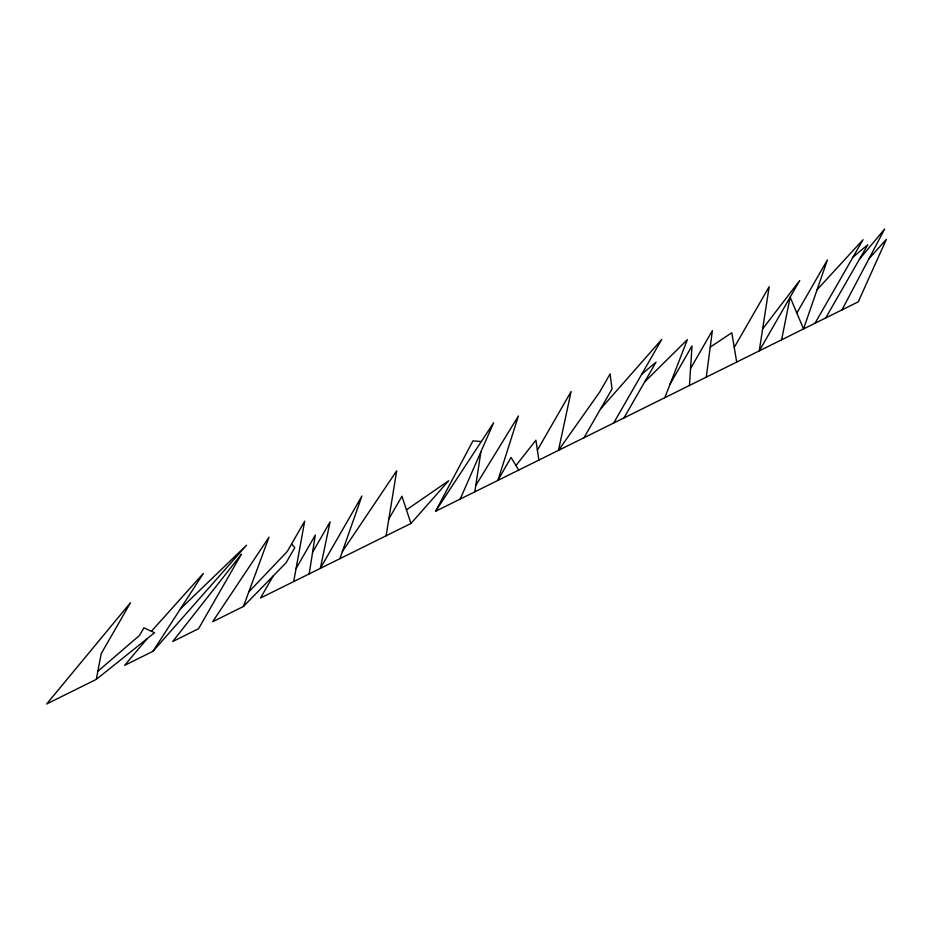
<?xml version="1.0" encoding="UTF-8"?>
<svg xmlns="http://www.w3.org/2000/svg" width="933" height="933" viewBox="0 0 933 933"><rect width="100%" height="100%" fill="white"/><g stroke="black" fill="none" stroke-linecap="round" stroke-linejoin="round"><path stroke-width="1.4" d="M689.452 385.469L692.006 345.945L670.174 383.918M706.293 377.13L712.38 330.597L690.548 368.57M474.804 491.831L480.892 451.84M293.697 581.574L304.694 521.185L287.224 551.555L248.819 591.884M309.185 573.9L315.307 535.076L296.041 568.605M386.11 535.775L396.7 470.803L342.364 551.578M96.321 679.376L101.184 653.695L130.503 602.706L46.65 703.983L96.321 679.376L154.563 632.726L143.892 627.839L139.53 635.431L97.86 671.259M781.597 339.81L790.158 297.149L803.523 328.952L827.408 259.887L796.84 313.045M339.857 558.704L361.922 496.018L320.311 568.384L330.072 521.885L312.602 552.254M243.443 606.473L269.007 537.151L212.666 621.728L243.443 606.473L286.081 562.774L294.816 547.589L291.597 543.962M664.844 397.668L687.341 339.67L644.668 381.912M460.191 499.073L493.615 422.777L435.571 511.272L858.267 301.826L886.35 239.384L868.996 258.698M841.986 309.884L884.659 229.017L859.515 259.152M435.571 511.272L472.973 440.854L481.276 441.589M273.171 576.011L260.517 598.018L410.952 523.471L448.645 480.775L406.45 509.861M388.839 519.028L401.936 496.251L410.952 523.471M537.385 450.149L571.113 391.487L558.482 450.371L599.721 391.988L610.1 373.923L612.025 388.991L584.011 437.717M613.692 423.011L661.719 339.484L600.479 409.074M623.967 417.914L656.027 362.167L641.706 374.285M734.248 347.414L769.177 286.664L759.264 350.878L799.733 280.506L762.658 328.882M814.987 323.273L863.013 239.734L817.075 289.743M825.693 317.955L867.783 244.761L853.065 257.041M475.783 485.44L518.433 415.966L497.942 480.215L511.039 457.438L518.725 470.069M147.192 638.639L124.625 665.346L152.942 651.327L203.371 573.387L151.414 631.291M515.961 465.532L535.904 440.201L538.866 460.086M152.942 651.327L246.557 545.199L180.302 609.027M710.223 347.099L731.799 332.766L736.697 362.062M241.297 554.354L198.531 628.725L172.698 641.531L241.297 554.354"/></g></svg>
